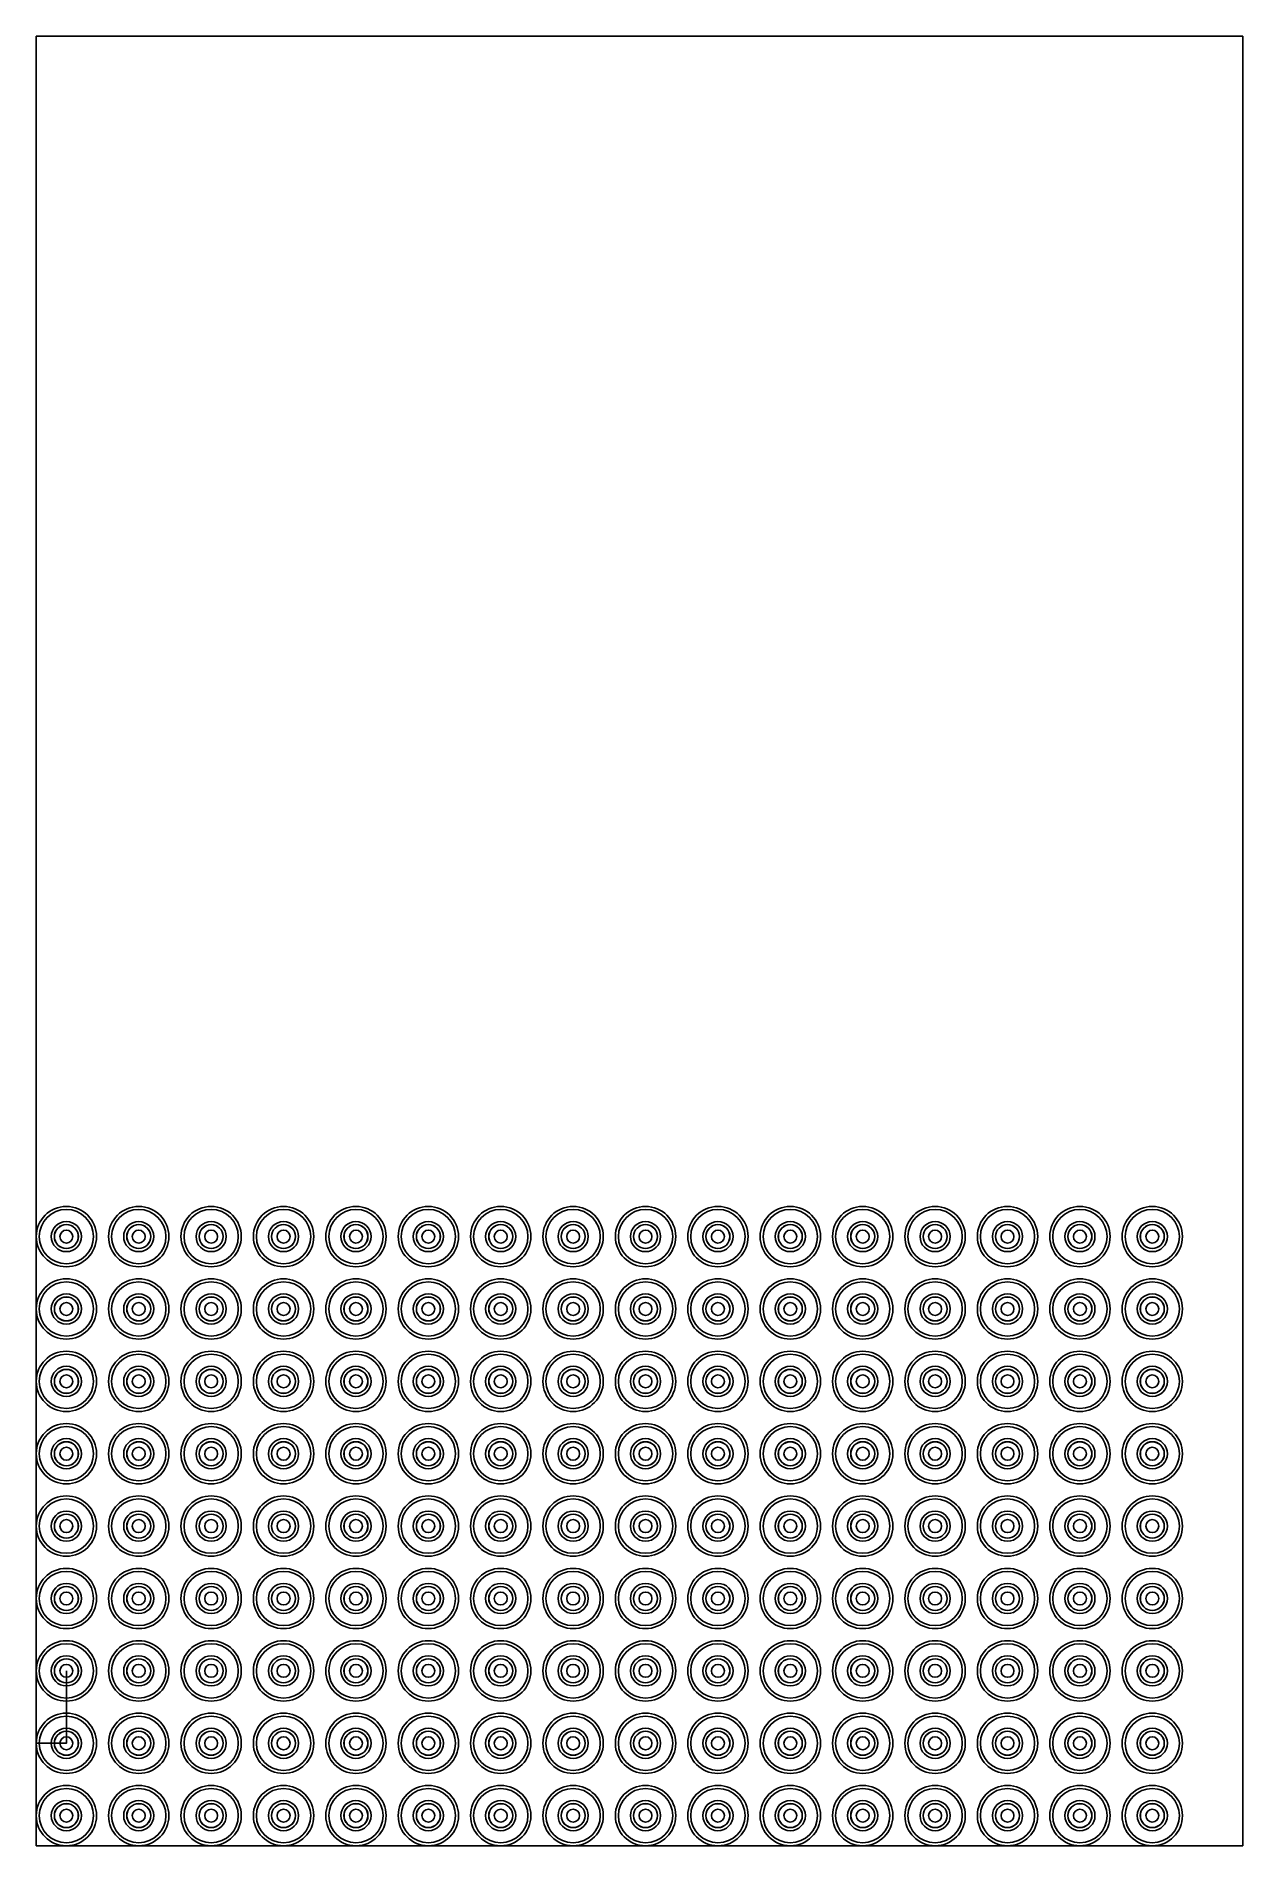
# Model space of a CAD drawing. Header units: inches. Extents: x 0 to 200, y 0 to 300.
import ezdxf

# ---------------------------------------------------------------- set-up
doc = ezdxf.new("R2010")
doc.units = ezdxf.units.IN
doc.header["$MEASUREMENT"] = 0
for name, color, linetype in [('スペーサー部', 4, 'Continuous'), ('外形', 3, 'Continuous'), ('溝1', 6, 'Continuous'), ('溝2', 2, 'Continuous'), ('穴1', 1, 'Continuous'), ('穴2', 7, 'Continuous')]:
    doc.layers.add(name, color=color, linetype=linetype)

msp = doc.modelspace()

# ---------------------------------------------------------------- linework, layer by layer
at = {"layer": 'スペーサー部'}
msp.add_lwpolyline([(0, 0), (200, 0), (200, 300), (0, 300)], close=True, dxfattribs=at)
msp.add_lwpolyline([(5, 29), (5, 17), (0, 17)], dxfattribs=at)
for centre in [(5, 101), (17, 101), (29, 101), (41, 101), (53, 101), (65, 101), (77, 101), (89, 101), (101, 101), (113, 101), (125, 101), (137, 101), (149, 101), (161, 101), (173, 101), (185, 101), (5, 89), (17, 89), (29, 89), (41, 89), (53, 89), (65, 89), (77, 89), (89, 89), (101, 89), (113, 89), (125, 89), (137, 89), (149, 89), (161, 89), (173, 89), (185, 89), (5, 77), (17, 77), (29, 77), (41, 77), (53, 77), (65, 77), (77, 77), (89, 77), (101, 77), (113, 77), (125, 77), (137, 77), (149, 77), (161, 77), (173, 77), (185, 77), (5, 65), (17, 65), (29, 65), (41, 65), (53, 65), (65, 65), (77, 65), (89, 65), (101, 65), (113, 65), (125, 65), (137, 65), (149, 65), (161, 65), (173, 65), (185, 65), (5, 53), (17, 53), (29, 53), (41, 53), (53, 53), (65, 53), (77, 53), (89, 53), (101, 53), (113, 53), (125, 53), (137, 53), (149, 53), (161, 53), (173, 53), (185, 53), (5, 41), (17, 41), (29, 41), (41, 41), (53, 41), (65, 41), (77, 41), (89, 41), (101, 41), (113, 41), (125, 41), (137, 41), (149, 41), (161, 41), (173, 41), (185, 41), (5, 29), (17, 29), (29, 29), (41, 29), (53, 29), (65, 29), (77, 29), (89, 29), (101, 29), (113, 29), (125, 29), (137, 29), (149, 29), (161, 29), (173, 29), (185, 29), (5, 17), (17, 17), (29, 17), (41, 17), (53, 17), (65, 17), (77, 17), (89, 17), (101, 17), (113, 17), (125, 17), (137, 17), (149, 17), (161, 17), (173, 17), (185, 17), (5, 5), (17, 5), (29, 5), (41, 5), (53, 5), (65, 5), (77, 5), (89, 5), (101, 5), (113, 5), (125, 5), (137, 5), (149, 5), (161, 5), (173, 5), (185, 5)]:
    msp.add_circle(centre, 1.99, dxfattribs=at)
at = {"layer": '外形'}
for centre in [(5, 101), (17, 101), (29, 101), (41, 101), (53, 101), (65, 101), (77, 101), (89, 101), (101, 101), (113, 101), (125, 101), (137, 101), (149, 101), (161, 101), (173, 101), (185, 101), (5, 89), (17, 89), (29, 89), (41, 89), (53, 89), (65, 89), (77, 89), (89, 89), (101, 89), (113, 89), (125, 89), (137, 89), (149, 89), (161, 89), (173, 89), (185, 89), (5, 77), (17, 77), (29, 77), (41, 77), (53, 77), (65, 77), (77, 77), (89, 77), (101, 77), (113, 77), (125, 77), (137, 77), (149, 77), (161, 77), (173, 77), (185, 77), (5, 65), (17, 65), (29, 65), (41, 65), (53, 65), (65, 65), (77, 65), (89, 65), (101, 65), (113, 65), (125, 65), (137, 65), (149, 65), (161, 65), (173, 65), (185, 65), (5, 53), (17, 53), (29, 53), (41, 53), (53, 53), (65, 53), (77, 53), (89, 53), (101, 53), (113, 53), (125, 53), (137, 53), (149, 53), (161, 53), (173, 53), (185, 53), (5, 41), (17, 41), (29, 41), (41, 41), (53, 41), (65, 41), (77, 41), (89, 41), (101, 41), (113, 41), (125, 41), (137, 41), (149, 41), (161, 41), (173, 41), (185, 41), (5, 29), (17, 29), (29, 29), (41, 29), (53, 29), (65, 29), (77, 29), (89, 29), (101, 29), (113, 29), (125, 29), (137, 29), (149, 29), (161, 29), (173, 29), (185, 29), (5, 17), (17, 17), (29, 17), (41, 17), (53, 17), (65, 17), (77, 17), (89, 17), (101, 17), (113, 17), (125, 17), (137, 17), (149, 17), (161, 17), (173, 17), (185, 17), (5, 5), (17, 5), (29, 5), (41, 5), (53, 5), (65, 5), (77, 5), (89, 5), (101, 5), (113, 5), (125, 5), (137, 5), (149, 5), (161, 5), (173, 5), (185, 5)]:
    msp.add_circle(centre, 5, dxfattribs=at)
at = {"layer": '溝1'}
for centre in [(5, 101), (17, 101), (29, 101), (41, 101), (53, 101), (65, 101), (77, 101), (89, 101), (101, 101), (113, 101), (125, 101), (137, 101), (149, 101), (161, 101), (173, 101), (185, 101), (5, 89), (17, 89), (29, 89), (41, 89), (53, 89), (65, 89), (77, 89), (89, 89), (101, 89), (113, 89), (125, 89), (137, 89), (149, 89), (161, 89), (173, 89), (185, 89), (5, 77), (17, 77), (29, 77), (41, 77), (53, 77), (65, 77), (77, 77), (89, 77), (101, 77), (113, 77), (125, 77), (137, 77), (149, 77), (161, 77), (173, 77), (185, 77), (5, 65), (17, 65), (29, 65), (41, 65), (53, 65), (65, 65), (77, 65), (89, 65), (101, 65), (113, 65), (125, 65), (137, 65), (149, 65), (161, 65), (173, 65), (185, 65), (5, 53), (17, 53), (29, 53), (41, 53), (53, 53), (65, 53), (77, 53), (89, 53), (101, 53), (113, 53), (125, 53), (137, 53), (149, 53), (161, 53), (173, 53), (185, 53), (5, 41), (17, 41), (29, 41), (41, 41), (53, 41), (65, 41), (77, 41), (89, 41), (101, 41), (113, 41), (125, 41), (137, 41), (149, 41), (161, 41), (173, 41), (185, 41), (5, 29), (17, 29), (29, 29), (41, 29), (53, 29), (65, 29), (77, 29), (89, 29), (101, 29), (113, 29), (125, 29), (137, 29), (149, 29), (161, 29), (173, 29), (185, 29), (5, 17), (17, 17), (29, 17), (41, 17), (53, 17), (65, 17), (77, 17), (89, 17), (101, 17), (113, 17), (125, 17), (137, 17), (149, 17), (161, 17), (173, 17), (185, 17), (5, 5), (17, 5), (29, 5), (41, 5), (53, 5), (65, 5), (77, 5), (89, 5), (101, 5), (113, 5), (125, 5), (137, 5), (149, 5), (161, 5), (173, 5), (185, 5)]:
    msp.add_circle(centre, 2.5, dxfattribs=at)
at = {"layer": '溝2'}
for centre in [(5, 101), (17, 101), (29, 101), (41, 101), (53, 101), (65, 101), (77, 101), (89, 101), (101, 101), (113, 101), (125, 101), (137, 101), (149, 101), (161, 101), (173, 101), (185, 101), (5, 89), (17, 89), (29, 89), (41, 89), (53, 89), (65, 89), (77, 89), (89, 89), (101, 89), (113, 89), (125, 89), (137, 89), (149, 89), (161, 89), (173, 89), (185, 89), (5, 77), (17, 77), (29, 77), (41, 77), (53, 77), (65, 77), (77, 77), (89, 77), (101, 77), (113, 77), (125, 77), (137, 77), (149, 77), (161, 77), (173, 77), (185, 77), (5, 65), (17, 65), (29, 65), (41, 65), (53, 65), (65, 65), (77, 65), (89, 65), (101, 65), (113, 65), (125, 65), (137, 65), (149, 65), (161, 65), (173, 65), (185, 65), (5, 53), (17, 53), (29, 53), (41, 53), (53, 53), (65, 53), (77, 53), (89, 53), (101, 53), (113, 53), (125, 53), (137, 53), (149, 53), (161, 53), (173, 53), (185, 53), (5, 41), (17, 41), (29, 41), (41, 41), (53, 41), (65, 41), (77, 41), (89, 41), (101, 41), (113, 41), (125, 41), (137, 41), (149, 41), (161, 41), (173, 41), (185, 41), (5, 29), (17, 29), (29, 29), (41, 29), (53, 29), (65, 29), (77, 29), (89, 29), (101, 29), (113, 29), (125, 29), (137, 29), (149, 29), (161, 29), (173, 29), (185, 29), (5, 17), (17, 17), (29, 17), (41, 17), (53, 17), (65, 17), (77, 17), (89, 17), (101, 17), (113, 17), (125, 17), (137, 17), (149, 17), (161, 17), (173, 17), (185, 17), (5, 5), (17, 5), (29, 5), (41, 5), (53, 5), (65, 5), (77, 5), (89, 5), (101, 5), (113, 5), (125, 5), (137, 5), (149, 5), (161, 5), (173, 5), (185, 5)]:
    msp.add_circle(centre, 4.5, dxfattribs=at)
at = {"layer": '穴1'}
for centre in [(5, 101), (17, 101), (29, 101), (41, 101), (53, 101), (65, 101), (77, 101), (89, 101), (101, 101), (113, 101), (125, 101), (137, 101), (149, 101), (161, 101), (173, 101), (185, 101), (5, 89), (17, 89), (29, 89), (41, 89), (53, 89), (65, 89), (77, 89), (89, 89), (101, 89), (113, 89), (125, 89), (137, 89), (149, 89), (161, 89), (173, 89), (185, 89), (5, 77), (17, 77), (29, 77), (41, 77), (53, 77), (65, 77), (77, 77), (89, 77), (101, 77), (113, 77), (125, 77), (137, 77), (149, 77), (161, 77), (173, 77), (185, 77), (5, 65), (17, 65), (29, 65), (41, 65), (53, 65), (65, 65), (77, 65), (89, 65), (101, 65), (113, 65), (125, 65), (137, 65), (149, 65), (161, 65), (173, 65), (185, 65), (5, 53), (17, 53), (29, 53), (41, 53), (53, 53), (65, 53), (77, 53), (89, 53), (101, 53), (113, 53), (125, 53), (137, 53), (149, 53), (161, 53), (173, 53), (185, 53), (5, 41), (17, 41), (29, 41), (41, 41), (53, 41), (65, 41), (77, 41), (89, 41), (101, 41), (113, 41), (125, 41), (137, 41), (149, 41), (161, 41), (173, 41), (185, 41), (5, 29), (17, 29), (29, 29), (41, 29), (53, 29), (65, 29), (77, 29), (89, 29), (101, 29), (113, 29), (125, 29), (137, 29), (149, 29), (161, 29), (173, 29), (185, 29), (5, 17), (17, 17), (29, 17), (41, 17), (53, 17), (65, 17), (77, 17), (89, 17), (101, 17), (113, 17), (125, 17), (137, 17), (149, 17), (161, 17), (173, 17), (185, 17), (5, 5), (17, 5), (29, 5), (41, 5), (53, 5), (65, 5), (77, 5), (89, 5), (101, 5), (113, 5), (125, 5), (137, 5), (149, 5), (161, 5), (173, 5), (185, 5)]:
    msp.add_circle(centre, 1.07, dxfattribs=at)
at = {"layer": '穴2'}
for centre in [(5, 101), (17, 101), (29, 101), (41, 101), (53, 101), (65, 101), (77, 101), (89, 101), (101, 101), (113, 101), (125, 101), (137, 101), (149, 101), (161, 101), (173, 101), (185, 101), (5, 89), (17, 89), (29, 89), (41, 89), (53, 89), (65, 89), (77, 89), (89, 89), (101, 89), (113, 89), (125, 89), (137, 89), (149, 89), (161, 89), (173, 89), (185, 89), (5, 77), (17, 77), (29, 77), (41, 77), (53, 77), (65, 77), (77, 77), (89, 77), (101, 77), (113, 77), (125, 77), (137, 77), (149, 77), (161, 77), (173, 77), (185, 77), (5, 65), (17, 65), (29, 65), (41, 65), (53, 65), (65, 65), (77, 65), (89, 65), (101, 65), (113, 65), (125, 65), (137, 65), (149, 65), (161, 65), (173, 65), (185, 65), (5, 53), (17, 53), (29, 53), (41, 53), (53, 53), (65, 53), (77, 53), (89, 53), (101, 53), (113, 53), (125, 53), (137, 53), (149, 53), (161, 53), (173, 53), (185, 53), (5, 41), (17, 41), (29, 41), (41, 41), (53, 41), (65, 41), (77, 41), (89, 41), (101, 41), (113, 41), (125, 41), (137, 41), (149, 41), (161, 41), (173, 41), (185, 41), (5, 29), (17, 29), (29, 29), (41, 29), (53, 29), (65, 29), (77, 29), (89, 29), (101, 29), (113, 29), (125, 29), (137, 29), (149, 29), (161, 29), (173, 29), (185, 29), (5, 17), (17, 17), (29, 17), (41, 17), (53, 17), (65, 17), (77, 17), (89, 17), (101, 17), (113, 17), (125, 17), (137, 17), (149, 17), (161, 17), (173, 17), (185, 17), (5, 5), (17, 5), (29, 5), (41, 5), (53, 5), (65, 5), (77, 5), (89, 5), (101, 5), (113, 5), (125, 5), (137, 5), (149, 5), (161, 5), (173, 5), (185, 5)]:
    msp.add_circle(centre, 1.98, dxfattribs=at)

doc.saveas('drawing.dxf')
